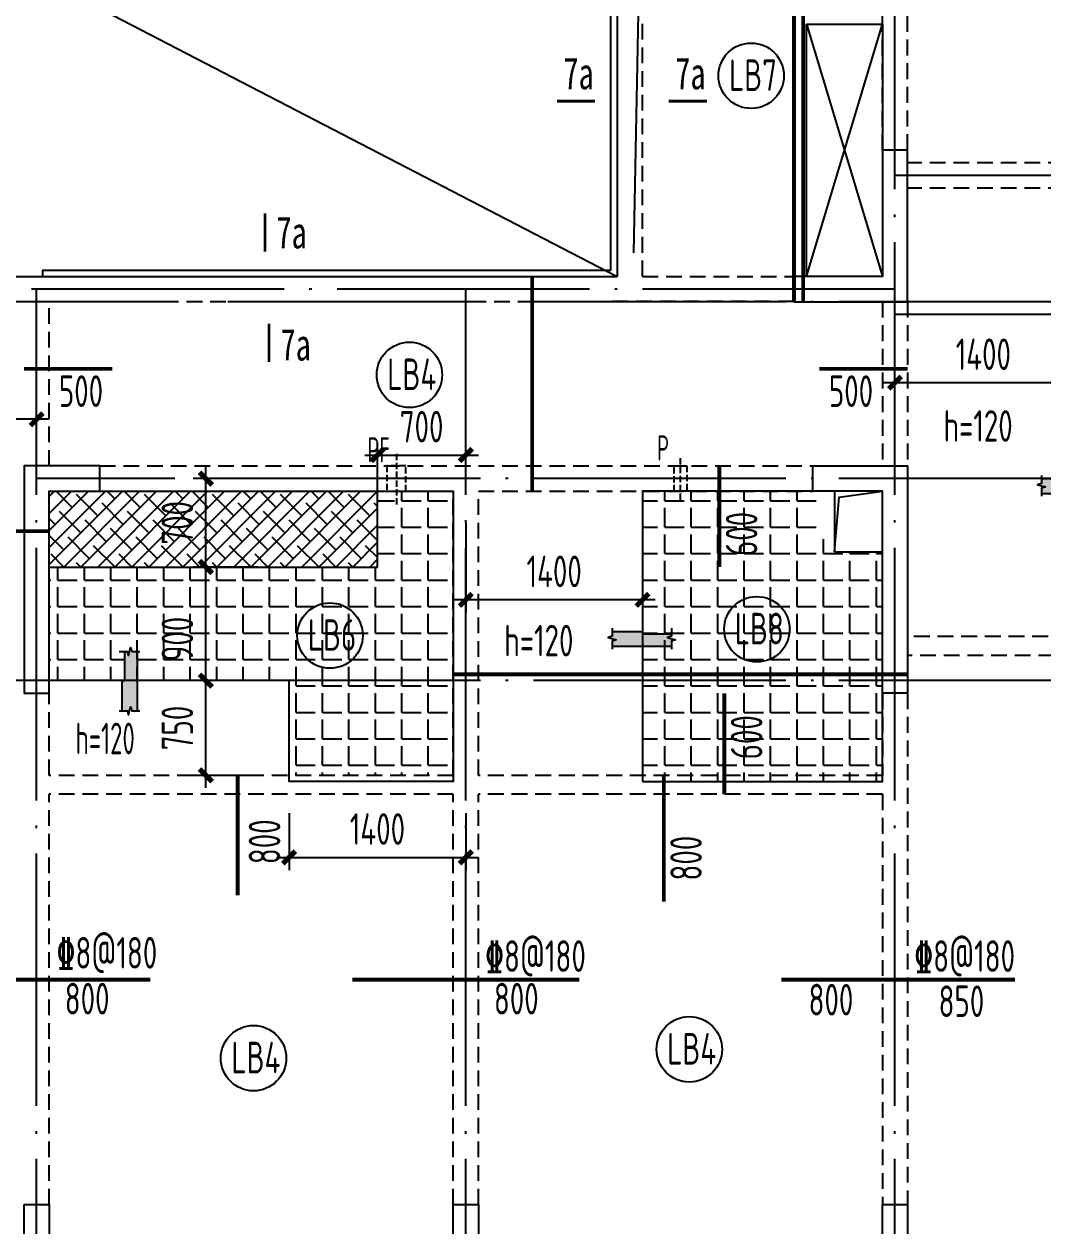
# Model space of a CAD drawing. Extents: x -173820 to 521180, y -715739 to 158231.
# Drawn here: x 28655 to 36728, y -108338 to -98819 of the extents above; entities that cross this region are included whole.
import ezdxf
from ezdxf.enums import TextEntityAlignment as Align

# ---------------------------------------------------------------- set-up
doc = ezdxf.new("R2010")
doc.units = 0
doc.header["$LTSCALE"] = 1000
for name, pattern in [('DASH', [0.35, 0.25, -0.1]), ('DOTE', [2.42, 2, -0.2, 0.02, -0.2]), ('HIDDEN2', [0.1875, 0.125, -0.0625])]:
    doc.linetypes.add(name, pattern=pattern)
for name, color, linetype in [('A-线脚看线', 9, 'Continuous'), ('A-设备穿墙洞', 161, 'Continuous'), ('AXIS', 1, 'DOTE'), ('DIM', 3, 'Continuous'), ('JG1', 3, 'Continuous'), ('LABEL_PM', 7, 'Continuous'), ('填充', 8, 'Continuous'), ('墙', 6, 'Continuous'), ('挑板', 3, 'Continuous'), ('板筋', 6, 'Continuous'), ('梁', 4, 'HIDDEN2'), ('模板线', 3, 'Continuous'), ('洞口', 5, 'Continuous'), ('钢筋_文字', 7, 'Continuous'), ('钢筋长度标注', 7, 'Continuous')]:
    doc.layers.add(name, color=color, linetype=linetype)
doc.styles.add('TSSD_BOLD', font='tssdeng2.shx', dxfattribs={"width": 0.7, "height": 250, "bigfont": 'CHINA.shx'})
doc.styles.add('TSSD_Dimension', font='tssdeng.shx', dxfattribs={"width": 0.7, "bigfont": 'Hztxt.shx'})
doc.styles.add('zzt', font='tssdeng.shx', dxfattribs={"width": 0.7, "height": 300, "bigfont": 'tssdchn.shx'})
doc.styles.add('钢筋', font='tssdeng.shx', dxfattribs={"width": 0.7, "height": 250, "bigfont": 'tssdchn.shx'})
doc.styles.add('钢筋长度', font='tssdeng.shx', dxfattribs={"width": 0.7, "height": 300, "bigfont": 'tssdchn.shx'})
doc.styles.add('黑体', font='simhei.ttf', dxfattribs={"width": 0.8})
doc.dimstyles.new('TSSD_100_100', dxfattribs={"dimtxt": 250, "dimasz": 100, "dimexe": 100, "dimexo": 250, "dimgap": 100, "dimtad": 1, "dimdec": 0, "dimzin": 0, "dimdsep": 46, "dimtxsty": 'TSSD_Dimension', "dimblk": 'ARCHTICK', "dimcen": 0, "dimdle": 100, "dimclrd": 3, "dimclre": 3, "dimclrt": 7, "dimadec": 0, "dimazin": 0, "dimtfac": 1, "dimtdec": 0, "dimtix": 1, "dimtmove": 2, "dimatfit": 3, "dimfxl": 0, "dimtolj": 1, "dimtzin": 0, "dimarcsym": 0})

# ---------------------------------------------------------------- blocks, each defined once
blk = doc.blocks.new('$1785032')
at = {"layer": '墙', "elevation": 0}
for points in [[(40100, 10400), (41000, 10400), (41000, 11600), (40800, 11600), (40800, 10600), (40100, 10600)], [(34600, 9100), (34000, 9100), (34000, 7300), (34200, 7300), (34200, 8900), (34600, 8900)], [(40250, 9100), (41000, 9100), (41000, 7300), (40800, 7300), (40800, 8900), (40250, 8900)], [(34000, 3250), (34200, 3250), (34200, 1800), (34600, 1800), (34600, 1600), (34000, 1600)], [(37400, 1800), (37400, 3250), (37600, 3250), (37600, 1600), (36500, 1600), (36500, 1800)]]:
    blk.add_lwpolyline(points, close=True, dxfattribs=at)
blk.add_lwpolyline([(40600, 1600), (40600, 1800), (40800, 1800), (40800, 3250), (41000, 3250), (41000, 1800), (41200, 1800), (41200, 1600), (40600, 1600), (41000, 1600)], dxfattribs=at)
blk = doc.blocks.new('$1783196')
at = {"layer": 'AXIS'}
for p, q in [((46034.9, 3480), (46034.9, 20188.3)), ((54849.9, 15688.3), (46034.9, 15688.3)), ((46034.9, 14788.3), (4360, 14788.3)), ((39234.9, 3480), (39234.9, 14788.3)), ((42634.9, 3480), (42634.9, 14788.3)), ((54849.9, 14688.3), (4360, 14688.3)), ((54849.9, 14588.3), (46034.9, 14588.3)), ((54849.9, 13288.3), (39234.9, 13288.3)), ((54849.9, 11688.3), (4360, 11688.3))]:
    blk.add_line(p, q, dxfattribs=at)
blk = doc.blocks.new('_ArchTick')
at = {"color": 4, "linetype": 'ByBlock', "const_width": 0.4}
blk.add_lwpolyline([(-0.5, -0.5), (0.5, 0.5)], dxfattribs=at)
blk = doc.blocks.new('*D1971')
at = {"layer": 'Defpoints', "color": 0}
for p in [(27355.3, -101949.2), (27355.3, -102599.2), (28755.3, -102599.2)]:
    blk.add_point(p, dxfattribs=at)
at = {"layer": 'DIM', "color": 3, "lineweight": -2}
for p, q in [((27355.3, -102349.2), (27355.3, -101849.2)), ((28755.3, -102349.2), (28755.3, -101849.2)), ((28855.3, -101949.2), (27255.3, -101949.2))]:
    blk.add_line(p, q, dxfattribs=at)
at = {"layer": 'DIM', "color": 3, "lineweight": -2, "xscale": 100, "yscale": 100, "zscale": 100, "rotation": 180}
blk.add_blockref('_ArchTick', (27355.3, -101949.2), dxfattribs=at)
at = {"layer": 'DIM', "color": 3, "lineweight": -2, "xscale": 100, "yscale": 100, "zscale": 100}
blk.add_blockref('_ArchTick', (28755.3, -101949.2), dxfattribs=at)
at = {"layer": 'DIM', "color": 7, "insert": (28055.3, -101724.2), "char_height": 250, "attachment_point": 5, "style": 'TSSD_Dimension'}
blk.add_mtext('\\A1;1400', dxfattribs=at)
blk = doc.blocks.new('*D1972')
at = {"layer": 'Defpoints', "color": 0}
for p in [(30755.3, -104819.2), (32155.3, -104819.2), (32155.3, -105419.2)]:
    blk.add_point(p, dxfattribs=at)
at = {"layer": 'DIM', "color": 3, "lineweight": -2}
for p, q in [((30755.3, -105069.2), (30755.3, -105519.2)), ((32155.3, -105069.2), (32155.3, -105519.2)), ((30655.3, -105419.2), (32255.3, -105419.2))]:
    blk.add_line(p, q, dxfattribs=at)
at = {"layer": 'DIM', "color": 3, "lineweight": -2, "xscale": 100, "yscale": 100, "zscale": 100, "rotation": 180}
blk.add_blockref('_ArchTick', (30755.3, -105419.2), dxfattribs=at)
at = {"layer": 'DIM', "color": 3, "lineweight": -2, "xscale": 100, "yscale": 100, "zscale": 100}
blk.add_blockref('_ArchTick', (32155.3, -105419.2), dxfattribs=at)
at = {"layer": 'DIM', "color": 7, "insert": (31455.3, -105194.2), "char_height": 250, "attachment_point": 5, "style": 'TSSD_Dimension'}
blk.add_mtext('\\A1;1400', dxfattribs=at)
blk = doc.blocks.new('*D1973')
at = {"layer": 'Defpoints', "color": 0}
for p in [(30095.3, -102419.2), (30755.3, -102419.2), (30755.3, -103119.2)]:
    blk.add_point(p, dxfattribs=at)
at = {"layer": 'DIM', "color": 3, "lineweight": -2}
for p, q in [((30095.3, -103219.2), (30095.3, -102319.2)), ((30505.3, -102419.2), (29995.3, -102419.2)), ((30505.3, -103119.2), (29995.3, -103119.2))]:
    blk.add_line(p, q, dxfattribs=at)
at = {"layer": 'DIM', "color": 3, "lineweight": -2, "xscale": 100, "yscale": 100, "zscale": 100}
for p, rotation in [((30095.3, -102419.2), 90), ((30095.3, -103119.2), 270)]:
    blk.add_blockref('_ArchTick', p, dxfattribs=dict(at, rotation=rotation))
at = {"layer": 'DIM', "color": 7, "insert": (29870.3, -102769.2), "char_height": 250, "attachment_point": 5, "rotation": 90, "style": 'TSSD_Dimension'}
blk.add_mtext('\\A1;700', dxfattribs=at)
blk = doc.blocks.new('*D1974')
at = {"layer": 'Defpoints', "color": 0}
for p in [(30095.3, -103119.2), (30755.3, -103119.2), (30755.3, -104019.2)]:
    blk.add_point(p, dxfattribs=at)
at = {"layer": 'DIM', "color": 3, "lineweight": -2}
for p, q in [((30095.3, -104119.2), (30095.3, -103019.2)), ((30505.3, -103119.2), (29995.3, -103119.2)), ((30505.3, -104019.2), (29995.3, -104019.2))]:
    blk.add_line(p, q, dxfattribs=at)
at = {"layer": 'DIM', "color": 3, "lineweight": -2, "xscale": 100, "yscale": 100, "zscale": 100}
for p, rotation in [((30095.3, -103119.2), 90), ((30095.3, -104019.2), 270)]:
    blk.add_blockref('_ArchTick', p, dxfattribs=dict(at, rotation=rotation))
at = {"layer": 'DIM', "color": 7, "insert": (29870.3, -103689.2), "char_height": 250, "attachment_point": 5, "rotation": 90, "style": 'TSSD_Dimension'}
blk.add_mtext('\\A1;900', dxfattribs=at)
blk = doc.blocks.new('*D1975')
at = {"layer": 'Defpoints', "color": 0}
for p in [(32155.3, -102519.2), (33555.3, -102519.2), (32155.3, -103379.2)]:
    blk.add_point(p, dxfattribs=at)
at = {"layer": 'DIM', "color": 3, "lineweight": -2}
for p, q in [((32155.3, -102769.2), (32155.3, -103479.2)), ((33555.3, -102769.2), (33555.3, -103479.2)), ((33655.3, -103379.2), (32055.3, -103379.2))]:
    blk.add_line(p, q, dxfattribs=at)
at = {"layer": 'DIM', "color": 3, "lineweight": -2, "xscale": 100, "yscale": 100, "zscale": 100, "rotation": 180}
blk.add_blockref('_ArchTick', (32155.3, -103379.2), dxfattribs=at)
at = {"layer": 'DIM', "color": 3, "lineweight": -2, "xscale": 100, "yscale": 100, "zscale": 100}
blk.add_blockref('_ArchTick', (33555.3, -103379.2), dxfattribs=at)
at = {"layer": 'DIM', "color": 7, "insert": (32855.3, -103154.2), "char_height": 250, "attachment_point": 5, "style": 'TSSD_Dimension'}
blk.add_mtext('\\A1;1400', dxfattribs=at)
blk = doc.blocks.new('$1292675')
at = {"layer": 'JG1'}
blk.add_hatch(color=8, dxfattribs=at).paths.add_polyline_path([(502.1, 20), (502.1, 63.7), (470, 74.2), (534.2, 90.8), (502.1, 101.2), (502.1, 140), (262.1, 140), (262.1, 120), (32.1, 120), (32.1, 101.2), (64.2, 90.8), (0, 74.2), (32.1, 63.7), (32.1, 20)])
for p, q in [((262.1, 120), (32.1, 120)), ((502.1, 140), (262.1, 140)), ((262.1, 140), (262.1, 120)), ((32.1, 20), (502.1, 20))]:
    blk.add_line(p, q, dxfattribs=at)
for points in [[(32.1, 165), (32.1, 101.2), (64.2, 90.8), (0, 74.2), (32.1, 63.7), (32.1, 0)], [(502.1, 165), (502.1, 101.2), (534.2, 90.8), (470, 74.2), (502.1, 63.7), (502.1, 0)]]:
    blk.add_lwpolyline(points, dxfattribs=at)
blk = doc.blocks.new('*D1992')
at = {"layer": 'Defpoints', "color": 0}
for p in [(36955.3, -101659.2), (35555.3, -102319.2), (36955.3, -102319.2)]:
    blk.add_point(p, dxfattribs=at)
at = {"layer": 'DIM', "color": 3, "lineweight": -2}
for p, q in [((35555.3, -102069.2), (35555.3, -101559.2)), ((36955.3, -102069.2), (36955.3, -101559.2)), ((35455.3, -101659.2), (37055.3, -101659.2))]:
    blk.add_line(p, q, dxfattribs=at)
at = {"layer": 'DIM', "color": 3, "lineweight": -2, "xscale": 100, "yscale": 100, "zscale": 100, "rotation": 180}
blk.add_blockref('_ArchTick', (35555.3, -101659.2), dxfattribs=at)
at = {"layer": 'DIM', "color": 3, "lineweight": -2, "xscale": 100, "yscale": 100, "zscale": 100}
blk.add_blockref('_ArchTick', (36955.3, -101659.2), dxfattribs=at)
at = {"layer": 'DIM', "color": 7, "insert": (36255.3, -101434.2), "char_height": 250, "attachment_point": 5, "style": 'TSSD_Dimension'}
blk.add_mtext('\\A1;1400', dxfattribs=at)
blk = doc.blocks.new('*D1997')
at = {"layer": 'Defpoints', "color": 0}
for p in [(30095.3, -104019.2), (30755.3, -104019.2), (30755.3, -104769.2)]:
    blk.add_point(p, dxfattribs=at)
at = {"layer": 'DIM', "color": 3, "lineweight": -2}
for p, q in [((30095.3, -104869.2), (30095.3, -103919.2)), ((30505.3, -104019.2), (29995.3, -104019.2)), ((30505.3, -104769.2), (29995.3, -104769.2))]:
    blk.add_line(p, q, dxfattribs=at)
at = {"layer": 'DIM', "color": 3, "lineweight": -2, "xscale": 100, "yscale": 100, "zscale": 100}
for p, rotation in [((30095.3, -104019.2), 90), ((30095.3, -104769.2), 270)]:
    blk.add_blockref('_ArchTick', p, dxfattribs=dict(at, rotation=rotation))
at = {"layer": 'DIM', "color": 7, "insert": (29870.3, -104394.2), "char_height": 250, "attachment_point": 5, "rotation": 90, "style": 'TSSD_Dimension'}
blk.add_mtext('\\A1;750', dxfattribs=at)
blk = doc.blocks.new('$1642317')
at = {"layer": '洞口'}
blk.add_lwpolyline([(40220, 670), (40600, 670), (40600, 1150), (40220, 1150)], close=True, dxfattribs=at)
blk.add_lwpolyline([(40220, 670), (40258, 1102), (40600, 1150)], dxfattribs=at)
blk = doc.blocks.new('*D2056')
at = {"layer": 'Defpoints', "color": 0}
for p in [(32155.3, -102232.6), (31455.3, -102760), (32155.3, -102760)]:
    blk.add_point(p, dxfattribs=at)
at = {"layer": 'DIM', "color": 3, "lineweight": -2}
for p, q in [((31455.3, -102510), (31455.3, -102132.6)), ((32155.3, -102510), (32155.3, -102132.6)), ((31355.3, -102232.6), (32255.3, -102232.6))]:
    blk.add_line(p, q, dxfattribs=at)
at = {"layer": 'DIM', "color": 3, "lineweight": -2, "xscale": 100, "yscale": 100, "zscale": 100, "rotation": 180}
blk.add_blockref('_ArchTick', (31455.3, -102232.6), dxfattribs=at)
at = {"layer": 'DIM', "color": 3, "lineweight": -2, "xscale": 100, "yscale": 100, "zscale": 100}
blk.add_blockref('_ArchTick', (32155.3, -102232.6), dxfattribs=at)
at = {"layer": 'DIM', "color": 7, "insert": (31805.3, -102007.6), "char_height": 250, "attachment_point": 5, "style": 'TSSD_Dimension'}
blk.add_mtext('\\A1;700', dxfattribs=at)
blk = doc.blocks.new('$1901069')
at = {"layer": '模板线', "color": 4, "const_width": 22.7}
for points in [[(0, 1176.6), (0, 874.2)], [(32.2, 302.4), (32.2, 0)]]:
    blk.add_lwpolyline(points, dxfattribs=at)
at = {"layer": '模板线', "color": 0, "style": '黑体', "width": 0.7}
for p in [(211.1, 1025.9), (243.3, 137.7)]:
    blk.add_text('7a', height=252, dxfattribs=at).set_placement(p, align=Align.MIDDLE_CENTER)
blk = doc.blocks.new('$1109386')
at = {"layer": '模板线', "color": 4, "const_width": 22.7}
for points in [[(0, 0), (302.4, 0)], [(885.9, 0), (1188.3, 0)]]:
    blk.add_lwpolyline(points, dxfattribs=at)
at = {"layer": '模板线', "color": 0, "style": '黑体', "width": 0.7}
for p in [(171.6, 219.9), (1057.4, 219.9)]:
    blk.add_text('7a', height=252, dxfattribs=at).set_placement(p, align=Align.MIDDLE_CENTER)
blk = doc.blocks.new('$1466424')
at = {"layer": '板筋', "const_width": 30}
for points in [[(40100, 10403.7), (40100, 14503.7)], [(40171.9, 10403.7), (40171.9, 14503.7)], [(38025, 8903.7), (38025, 10605.2)], [(34000, 9872.9), (34700, 9872.9)], [(40300, 9872.8), (41000, 9872.8)], [(39508.2, 8303.7), (39508.2, 9103.7)], [(30599.9, 8587.1), (34200, 8587.1)], [(37400, 7453.7), (41000, 7453.7)], [(39548.2, 6503.7), (39548.2, 7303.7)], [(35693, 6653.7), (35693, 5703.2)], [(39068.2, 5653.7), (39068.2, 6653.7)], [(33200.1, 5035), (35000.1, 5035)], [(36600.1, 5035), (38400.1, 5035)], [(40000.1, 5035), (41850.1, 5035)]]:
    blk.add_lwpolyline(points, dxfattribs=at)
at = {"layer": '钢筋_文字'}
for centre in [(39760.7, 12194.2, 0), (37053.4, 9825.3, 0), (36423.8, 7760.6, 0), (39806.1, 7810.9, 0), (35818.2, 4413.8, 0), (39270.8, 4483.5, 0)]:
    blk.add_circle(centre, 259.2, dxfattribs=at)
at = {"layer": '钢筋_文字', "style": 'TSSD_BOLD', "width": 0.7}
for s, p in [('LB7', (39585.7, 12074.1, 0)), ('LB4', (36878.4, 9705.1, 0)), ('LB8', (39631.1, 7690.8, 0)), ('LB6', (36248.8, 7640.4, 0)), ('LB4', (39095.8, 4363.3, 0)), ('LB4', (35643.2, 4293.6, 0))]:
    blk.add_text(s, height=250, dxfattribs=at).set_placement(p)
at = {"layer": '钢筋_文字', "color": 7, "linetype": 'Continuous'}
for s, style, width, p in [(' h=120', 'TSSD_BOLD', 0.7, (41178, 9295.8, 0)), (' h=120', 'TSSD_BOLD', 0.7, (37698, 7595.8, 0)), (' h=120', 'TSSD_BOLD', 0.6, (34316.6, 6820.6, 0)), ('%%1328@180', '钢筋', 0.7, (34257.3, 5123.2, 0)), ('%%1328@180', '钢筋', 0.7, (37652.9, 5096.9, 0)), ('%%1328@180', '钢筋', 0.7, (41052.9, 5096.9, 0))]:
    blk.add_text(s, height=250, dxfattribs=dict(at, style=style, width=width)).set_placement(p)
at = {"layer": '钢筋长度标注', "style": '钢筋长度', "width": 0.7}
for s, p in [('500', (34276.2, 9571.4)), ('500', (40376.6, 9571.3)), ('800', (34322.6, 4760)), ('800', (37722.6, 4760)), ('800', (40215.3, 4752.1)), ('850', (41245.4, 4739.6))]:
    blk.add_text(s, height=250, dxfattribs=at).set_placement(p)
for s, p in [('600', (39809.8, 8390.4)), ('600', (39849.8, 6780.4)), ('800', (36030.4, 5950.1)), ('800', (39369.8, 5820.4))]:
    blk.add_text(s, height=250, rotation=90, dxfattribs=at).set_placement(p)
blk = doc.blocks.new('$1757663')
at = {"layer": 'A-设备穿墙洞', "linetype": 'DASH', "ltscale": 0.2}
for points in [[(228.5, 7887.6), (228.5, 7486.9)], [(2478.5, 7523.4), (2478.5, 7858.5)], [(528.5, 562.9), (528.5, 224.4)], [(1028.5, 562.9), (1028.5, 224.4)], [(607.1, 141.5), (845.7, 141.5)]]:
    blk.add_lwpolyline(points, dxfattribs=at)
for points in [[(303.5, 7791.5), (153.5, 7791.5), (153.5, 7591.5), (303.5, 7591.5)], [(2528.5, 7591.5), (2428.5, 7591.5), (2428.5, 7791.5), (2528.5, 7791.5)], [(478.5, 291.5), (578.5, 291.5), (578.5, 491.5), (478.5, 491.5)], [(978.5, 291.5), (1078.5, 291.5), (1078.5, 491.5), (978.5, 491.5)], [(778.5, 91.5), (778.5, 191.5), (678.5, 191.5), (678.5, 91.5)]]:
    blk.add_lwpolyline(points, close=True, dxfattribs=at)
at = {"layer": 'A-设备穿墙洞', "color": 7, "linetype": 'DASH', "ltscale": 0.2, "style": 'zzt', "width": 0.6}
for s, p in [('PF', (0, 7818.4)), ('P', (2294, 7833.7)), ('D1', (434.6, 547.2)), ('D2', (1154.4, 63.4)), ('D2', (808.9, -15.4))]:
    blk.add_text(s, height=200, dxfattribs=at).set_placement(p)
blk = doc.blocks.new('$1186913')
at = {"layer": 'A-设备穿墙洞'}
blk.add_blockref('$1757663', (37621.7, 156.3), dxfattribs=at)
blk = doc.blocks.new('$1846077')
at = {"layer": 'A-线脚看线', "color": 5, "elevation": 0}
blk.add_lwpolyline([(34200, 10650), (34200, 10700), (38700, 10700), (38700, 14400), (26650, 14400)], dxfattribs=at)

msp = doc.modelspace()

# ---------------------------------------------------------------- hatches: boundary and pattern name
at = {"layer": 'JG1'}
h = msp.add_hatch(dxfattribs=at)
h.set_pattern_fill('ANSI38,_O', color=8, scale=30)
h.set_pattern_definition([(45, (-5244.65, -109719.18), (-67.35192, 67.35192), []), (135, (-5244.65, -109719.18), (-202.05576, 67.35192), [238.125, -142.875])])
h.paths.add_polyline_path([(31455.3, -103119.2), (31455.3, -102519.2), (28855.3, -102519.2), (28855.3, -103119.2)])
at = {"layer": '填充', "linetype": 'Continuous'}
h = msp.add_hatch(dxfattribs=at)
h.set_pattern_fill('ANGLE', color=256, scale=30, style=0)
h.set_pattern_definition([(0, (425.35, -109719.18), (0, 209.55), [152.4, -57.15]), (90, (425.35, -109719.18), (-209.55, 1e-14), [152.4, -57.15])])
h.paths.add_polyline_path([(28855.3, -103119.2), (28855.3, -104019.2), (29452.8, -104019.2), (29452.8, -103789.2), (29471.6, -103789.2), (29482, -103821.3), (29498.7, -103757.1), (29509.1, -103789.2), (29552.8, -103789.2), (29552.8, -104019.2), (30755.3, -104019.2), (30755.3, -104769.2), (32055.3, -104769.2), (32055.3, -102519.2), (31455.3, -102519.2), (31455.3, -103119.2)])
h.paths.add_polyline_path([(29682.8, -103933.4), (29682.8, -103445), (30057.8, -103445), (30057.8, -103933.4)], flags=24)
h = msp.add_hatch(dxfattribs=at)
h.set_pattern_fill('ANGLE', color=256, scale=30, style=0)
h.set_pattern_definition([(0, (-5244.65, -109719.18), (0, 209.55), [152.4, -57.15]), (90, (-5244.65, -109719.18), (-209.55, 1e-14), [152.4, -57.15])])
h.paths.add_polyline_path([(35455.3, -102999.2), (35075.3, -102999.2), (35084.1, -102899.2), (34975.3, -102899.2), (34975.3, -102519.2), (33555.3, -102519.2), (33555.3, -104819.2), (35455.3, -104819.2)])

# ---------------------------------------------------------------- linework, layer by layer
at = {"layer": 'JG1', "linetype": 'Continuous'}
for p, q in [((34855.3, -100819.2, 0), (35455.3, -98819.2, 0)), ((34855.3, -98819.2, 0), (35455.3, -100819.2, 0))]:
    msp.add_line(p, q, dxfattribs=at)
at = {"layer": 'JG1', "linetype": 'Continuous', "elevation": 0}
msp.add_lwpolyline([(34855.3, -98819.2), (35455.3, -98819.2), (35455.3, -100819.2), (34855.3, -100819.2)], close=True, dxfattribs=at)
at = {"layer": 'LABEL_PM'}
msp.add_line((33555.3, -97019.2, 0), (33484, -100630.1), dxfattribs=at)
at = {"layer": '梁', "linetype": 'Continuous'}
for p, q in [((33355.3, -97019.2, 0), (33355.3, -100818.2, 0)), ((25855.3, -100819.2, 0), (33355.3, -100817.2, 0)), ((31455.3, -103119.2, 0), (31455.3, -102519.2, 0))]:
    msp.add_line(p, q, dxfattribs=at)
at = {"layer": '梁'}
for p, q in [((33555.3, -100817.2, 0), (33555.3, -97019.2, 0)), ((35455.3, -99817.2, 0), (35455.3, -98469.2, 0)), ((35655.3, -99817.2, 0), (35655.3, -98469.2, 0)), ((38205.3, -99919.2, 0), (35655.3, -99919.2, 0)), ((38205.3, -100119.2, 0), (35655.3, -100119.2, 0)), ((33555.3, -100817.2, 0), (34755.3, -100817.2, 0)), ((34755.3, -101017.2, 0), (28855.3, -101019.2, 0)), ((28855.3, -102319.2, 0), (28855.3, -101019.2, 0)), ((35455.3, -101017.2, 0), (35455.3, -102319.2, 0)), ((35655.3, -101017.2, 0), (35655.3, -102319.2, 0)), ((29255.3, -102319.2, 0), (34905.3, -102319.2, 0)), ((29255.3, -102519.2, 0), (32055.3, -102519.2, 0)), ((32055.3, -104769.2, 0), (32055.3, -102519.2, 0)), ((32255.3, -102519.2, 0), (34905.3, -102519.2, 0)), ((32255.3, -104769.2, 0), (32255.3, -102519.2, 0)), ((38455.3, -103669.2, 0), (35655.3, -103669.2, 0)), ((40005.3, -103819.2, 0), (35655.3, -103819.2, 0)), ((28855.3, -104769.2, 0), (28855.3, -104119.2, 0)), ((35455.3, -104119.2, 0), (35455.3, -104769.2, 0)), ((35655.3, -104119.2, 0), (35655.3, -108169.2, 0)), ((32055.3, -104769.2, 0), (28855.3, -104769.2, 0)), ((35455.3, -104769.2, 0), (32255.3, -104769.2, 0)), ((28855.3, -108169.2, 0), (28855.3, -104919.2, 0)), ((32055.3, -104919.2, 0), (28855.3, -104919.2, 0)), ((32055.3, -108169.2, 0), (32055.3, -104919.2, 0)), ((32255.3, -108169.2, 0), (32255.3, -104919.2, 0)), ((35455.3, -104919.2, 0), (32255.3, -104919.2, 0)), ((35455.3, -104919.2, 0), (35455.3, -108169.2, 0))]:
    msp.add_line(p, q, dxfattribs=at)
at = {"layer": '梁', "linetype": 'Continuous', "elevation": 0}
for points in [[(28855.3, -104019.2), (28855.3, -102519.2), (32055.3, -102519.2), (32055.3, -104819.2), (30755.3, -104819.2), (30755.3, -104019.2)], [(33555.3, -104819.2), (35455.3, -104819.2), (35455.3, -102519.2), (33555.3, -102519.2)]]:
    msp.add_lwpolyline(points, close=True, dxfattribs=at)
msp.add_lwpolyline([(28855.3, -103119.2), (31455.3, -103119.2)], dxfattribs=at)
at = {"layer": '洞口', "color": 5, "elevation": 0}
msp.add_lwpolyline([(21255.4, -97019.3), (27981.1, -98034.5), (33355.2, -100817.7)], dxfattribs=at)

# ---------------------------------------------------------------- block references
at = {"layer": 'A-设备穿墙洞'}
msp.add_blockref('$1186913', (-6244.8, -110267), dxfattribs=at)
at = {"layer": 'JG1', "xscale": -1}
for p in [(37217.4, -102559.2, 0), (33817.4, -103769.2, 0)]:
    msp.add_blockref('$1292675', p, dxfattribs=at)
at = {"layer": 'JG1', "xscale": -1, "rotation": 90}
msp.add_blockref('$1292675', (29572.8, -103757.1, 0), dxfattribs=at)
at = {"layer": '填充', "linetype": 'Continuous'}
msp.add_blockref('$1783196', (-10479.5, -115707.5, 0), dxfattribs=at)
at = {"layer": '墙'}
msp.add_blockref('$1785032', (-5344.7, -111419.2), dxfattribs=at)
at = {"layer": '挑板'}
msp.add_blockref('$1846077', (-5394.7, -111469.2), dxfattribs=at)
at = {"layer": '模板线'}
for name, p in [('$1109386', (32877.1, -99429.2)), ('$1901069', (30564, -101495.4, 0))]:
    msp.add_blockref(name, p, dxfattribs=at)
at = {"layer": '洞口'}
msp.add_blockref('$1642317', (-5144.7, -103669.2), dxfattribs=at)
at = {"layer": '钢筋长度标注'}
msp.add_blockref('$1466424', (-5344.7, -111422.9, 0), dxfattribs=at)

# ---------------------------------------------------------------- dimensions: what is measured, and where the dimension line sits
at = {"layer": 'DIM'}
for base, p1, p2, picture, middle in [((36955.3, -101659.2, 0), (35555.3, -102319.2, 0), (36955.3, -102319.2, 0), '*D1992', (36255.3, -101434.2, 0)), ((27355.3, -101949.2, 0), (28755.3, -102599.2, 0), (27355.3, -102599.2, 0), '*D1971', (28055.3, -101724.2, 0)), ((32155.3, -102232.6, 0), (31455.3, -102760, 0), (32155.3, -102760, 0), '*D2056', (31805.3, -102007.6, 0)), ((32155.3, -103379.2, 0), (33555.3, -102519.2, 0), (32155.3, -102519.2, 0), '*D1975', (32855.3, -103154.2, 0)), ((32155.3, -105419.2, 0), (30755.3, -104819.2, 0), (32155.3, -104819.2, 0), '*D1972', (31455.3, -105194.2, 0))]:
    dim = msp.add_linear_dim(base=base, p1=p1, p2=p2, dimstyle='TSSD_100_100', dxfattribs=at)
    dim.commit()
    dim.dimension.update_dxf_attribs({"geometry": picture, "text_midpoint": middle})
for base, p1, p2, picture, middle in [((30095.3, -102419.2, 0), (30755.3, -103119.2, 0), (30755.3, -102419.2, 0), '*D1973', (29870.3, -102769.2, 0)), ((30095.3, -104019.2, 0), (30755.3, -104769.2, 0), (30755.3, -104019.2, 0), '*D1997', (29870.3, -104394.2, 0))]:
    dim = msp.add_linear_dim(base=base, p1=p1, p2=p2, angle=90, dimstyle='TSSD_100_100', dxfattribs=at)
    dim.commit()
    dim.dimension.update_dxf_attribs({"geometry": picture, "text_midpoint": middle})
dim = msp.add_linear_dim(base=(30095.3, -103119.2, 0), p1=(30755.3, -104019.2, 0), p2=(30755.3, -103119.2, 0), angle=90, dimstyle='TSSD_100_100', dxfattribs=at)
dim.commit()
dim.dimension.update_dxf_attribs({"geometry": '*D1974', "text_midpoint": (29870.3, -103689.2, 0), "dimtype": 160})

doc.saveas('drawing.dxf')
